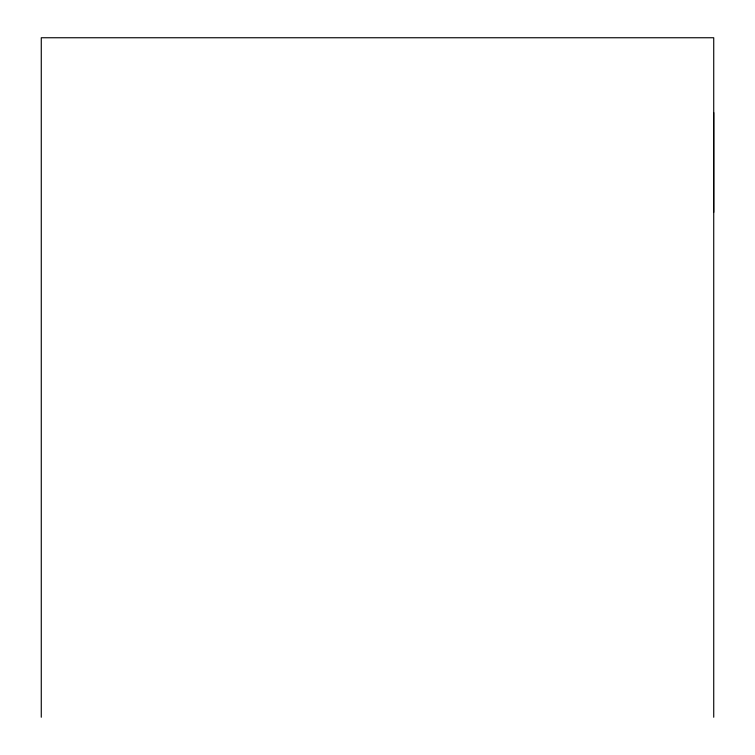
<?xml version="1.0" encoding="UTF-8"?>
<svg xmlns="http://www.w3.org/2000/svg" width="755" height="755" viewBox="0 0 755 755"><rect width="100%" height="100%" fill="white"/><g stroke="black" fill="none" stroke-linecap="round" stroke-linejoin="round"><path stroke-width="1.13" d="M713.73 212.363L713.73 112.589M713.73 717.25L713.73 37.75L41.27 37.75L41.27 717.25"/></g></svg>
